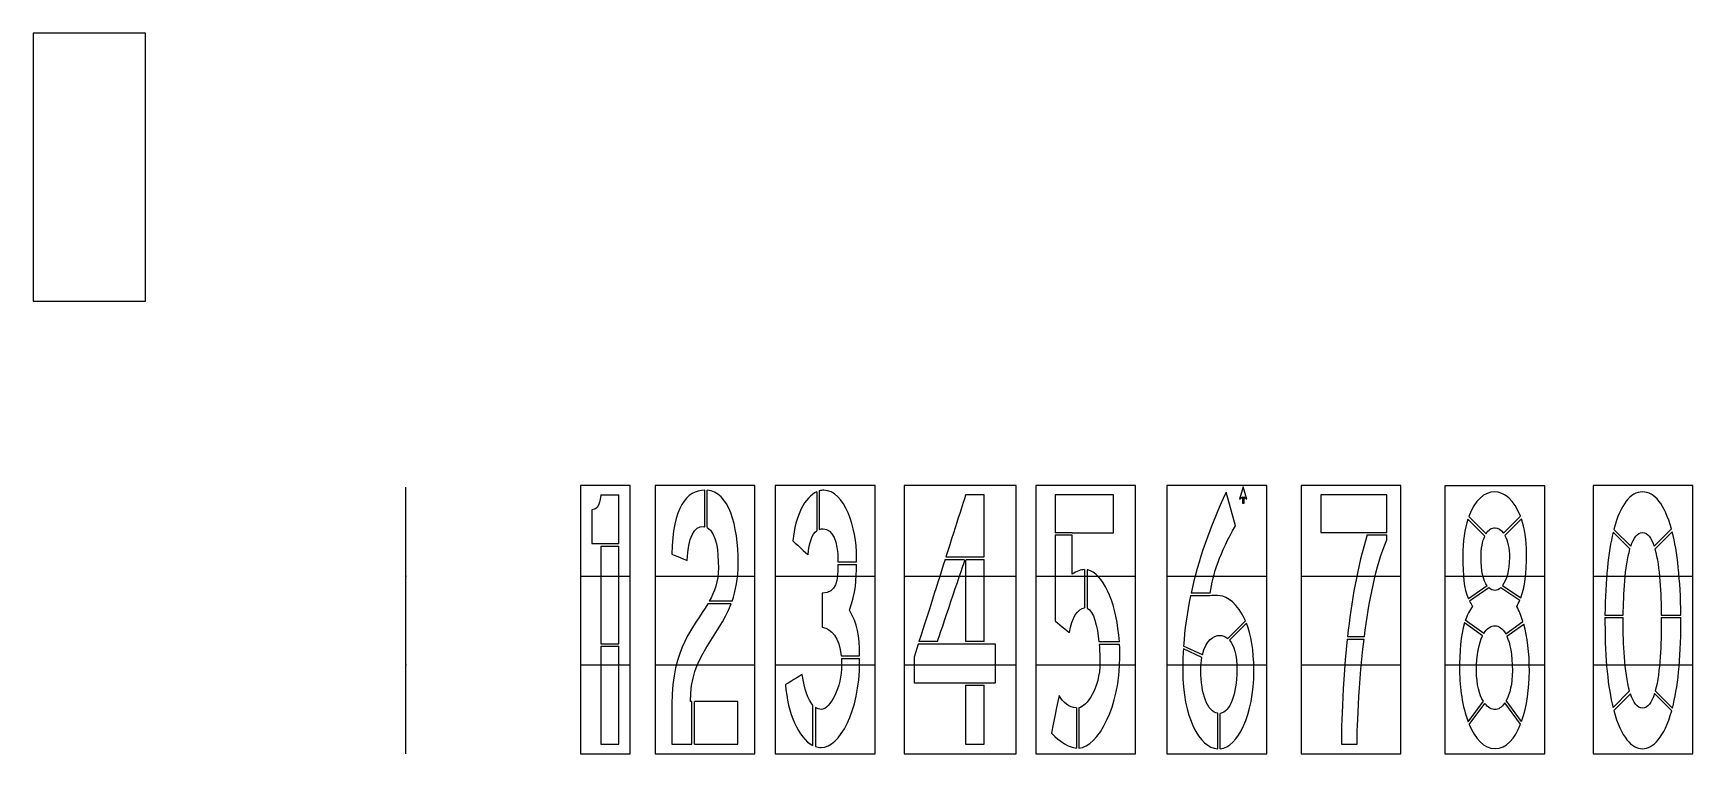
# Model space of a CAD drawing. Header units: millimetres. Extents: x -9329 to 17295, y 40 to 11598.
import ezdxf

# ---------------------------------------------------------------- set-up
doc = ezdxf.new("R2010")
doc.units = ezdxf.units.MM
doc.header["$MEASUREMENT"] = 0
doc.layers.add('PIEZA', color=7, linetype='Continuous')

msp = doc.modelspace()

# ---------------------------------------------------------------- linework, layer by layer
at = {"layer": 'PIEZA'}
for p, q in [((-3352, 41), (-3352, 4315)), ((1443, 3682), (1443, 4270)), ((1483, 3668), (1483, 4269)), ((-224, 4194), (65, 4194)), ((3242, 4243), (3242, 3619)), ((3282, 4257), (3282, 3640)), ((13959, 3532), (13687, 3804)), ((13978, 3569), (13701, 3846)), ((14257, 3577), (14530, 3851)), ((14278, 3542), (14545, 3809)), ((7339, 3587), (7065, 3587)), ((7339, 3547), (7065, 3547)), ((12071, 3551), (12384, 3551)), ((12084, 3591), (12384, 3591)), ((16017, 3595), (16286, 3326)), ((16029, 3640), (16300, 3369)), ((16953, 3646), (16675, 3368)), ((16965, 3601), (16688, 3324)), ((-225, 3413), (65, 3413)), ((-225, 3373), (65, 3373)), ((5312, 3198), (5925, 3198)), ((3581, 3118), (3881, 3118)), ((3581, 3078), (3880, 3078)), ((5300, 3158), (5600, 3158)), ((5600, 3158), (5614, 3138)), ((5645, 3158), (5625, 3138)), ((5645, 3158), (5925, 3158)), ((7537, 2995), (7537, 2379)), ((7577, 2993), (7577, 2374)), ((-550, 2890), (250, 2890)), ((648, 2890), (2248, 2890)), ((2576, 2890), (4176, 2890)), ((4642, 2890), (6442, 2890)), ((6754, 2890), (8354, 2890)), ((8859, 2890), (10459, 2890)), ((11013, 2890), (12613, 2890)), ((13319, 2890), (14919, 2890)), ((13997, 2732), (13696, 2525)), ((14023, 2701), (13714, 2489)), ((14217, 2709), (14518, 2502)), ((14242, 2740), (14534, 2540)), ((15695, 2890), (17295, 2890)), ((1867, 2445), (1493, 2445)), ((1882, 2486), (1516, 2486)), ((9548, 2576), (9237, 2576)), ((9553, 2616), (9246, 2616)), ((9836, 1889), (10119, 2173)), ((9864, 1861), (10136, 2133)), ((13921, 1934), (13632, 2141)), ((13941, 1969), (13645, 2181)), ((14293, 1962), (14570, 2161)), ((15886, 2266), (16179, 2266)), ((15886, 2226), (16179, 2226)), ((16789, 2266), (17103, 2266)), ((16789, 2226), (17104, 2226)), ((11752, 1881), (12022, 1881)), ((11756, 1921), (12027, 1921)), ((14311, 1926), (14583, 2120)), ((-225, 1805), (65, 1805)), ((-225, 1765), (65, 1765)), ((3633, 1610), (3928, 1610)), ((4868, 1799), (4802, 1590)), ((5925, 1799), (4868, 1799)), ((5177, 1839), (4881, 1839)), ((5925, 1839), (5625, 1839)), ((8095, 1836), (7767, 1836)), ((8098, 1796), (7771, 1796)), ((9420, 1587), (9122, 1722)), ((9428, 1627), (9125, 1765)), ((-550, 1466), (250, 1466)), ((648, 1466), (2248, 1466)), ((2576, 1466), (4176, 1466)), ((3636, 1570), (3929, 1570)), ((4642, 1466), (6442, 1466)), ((6754, 1466), (8354, 1466)), ((8859, 1466), (10459, 1466)), ((11013, 1466), (12613, 1466)), ((13319, 1466), (14919, 1466)), ((15695, 1466), (17295, 1466)), ((5629, 1181), (5925, 1181)), ((5629, 1141), (5925, 1141)), ((1239, 196), (1239, 877)), ((1279, 196), (1279, 877)), ((3179, 173), (3179, 822)), ((13691, 554), (13935, 883)), ((13708, 510), (13959, 849)), ((14531, 515), (14278, 856)), ((14548, 560), (14301, 893)), ((16015, 781), (16281, 1048)), ((16027, 736), (16295, 1004)), ((16680, 1006), (16956, 730)), ((16693, 1049), (16968, 774)), ((3219, 785), (3219, 157)), ((7407, 776), (7407, 132)), ((7447, 777), (7447, 132)), ((9674, 120), (9674, 690)), ((9714, 120), (9714, 689)), ((11657, 195), (11908, 195))]:
    msp.add_line(p, q, dxfattribs=at)
for points in [[(-9329, 7298), (-7529, 7298), (-7529, 11598), (-9329, 11598)], [(-550, 41), (250, 41), (250, 4341), (-550, 4341)], [(648, 41), (2248, 41), (2248, 4341), (648, 4341)], [(2576, 41), (4176, 41), (4176, 4341), (2576, 4341)], [(4642, 41), (6442, 41), (6442, 4341), (4642, 4341)], [(6754, 41), (8354, 41), (8354, 4341), (6754, 4341)], [(8859, 41), (10459, 41), (10459, 4341), (8859, 4341)], [(10084, 4324), (10024, 4127), (10071, 4164), (10071, 4059), (10084, 4059), (10096, 4059), (10096, 4164), (10143, 4127)], [(11013, 41), (12613, 41), (12613, 4341), (11013, 4341)], [(13319, 40), (14919, 40), (14919, 4340), (13319, 4340)], [(15695, 41), (17295, 41), (17295, 4341), (15695, 4341)]]:
    msp.add_lwpolyline(points, close=True, dxfattribs=at)
for points in [[(1443, 4270), (1153, 4263), (928, 4001), (918, 3243)], [(65, 3413), (65, 3873), (65, 4194), (65, 4194)], [(3242, 4243), (3052, 4159), (2895, 3861), (2859, 3456)], [(5925, 3198), (5925, 3722), (5925, 4194), (5925, 4194)], [(8002, 4194), (8002, 4194), (7065, 4194), (7065, 4194)], [(12384, 4194), (12384, 4194), (11326, 4194), (11326, 4194)], [(12384, 3591), (12384, 3795), (12384, 4194), (12384, 4194)], [(14530, 3851), (14430, 4111), (14267, 4241), (14113, 4241)], [(16488, 4241), (16294, 4241), (16135, 4042), (16029, 3640)], [(16953, 3646), (16844, 4044), (16681, 4241), (16488, 4241)], [(13687, 3804), (13636, 3647), (13606, 3448), (13606, 3207)], [(7065, 3547), (7065, 2954), (7065, 2169), (7065, 2169)], [(9553, 2616), (9597, 2927), (9710, 3269), (9957, 3698)], [(12071, 3551), (11914, 3058), (11817, 2468), (11756, 1921)], [(12027, 1921), (12097, 2473), (12208, 3050), (12384, 3474)], [(13978, 3569), (14017, 3633), (14067, 3667), (14122, 3667)], [(14122, 3667), (14170, 3667), (14218, 3635), (14257, 3577)], [(14278, 3542), (14323, 3458), (14353, 3336), (14353, 3189)], [(16017, 3595), (15938, 3273), (15892, 2831), (15886, 2266)], [(16300, 3369), (16344, 3503), (16405, 3589), (16488, 3589)], [(17103, 2266), (17097, 2834), (17047, 3279), (16965, 3601)], [(-225, 3373), (-225, 3201), (-225, 2503), (-225, 1805)], [(65, 1805), (65, 2343), (65, 2921), (65, 3373)], [(14534, 2540), (14604, 2722), (14627, 2927), (14627, 3248)], [(16179, 2266), (16183, 2593), (16204, 3044), (16286, 3326)], [(16688, 3324), (16767, 3042), (16786, 2592), (16789, 2266)], [(1882, 2486), (1942, 2656), (1981, 2853), (1981, 3099)], [(3581, 3078), (3580, 2821), (3563, 2616), (3328, 2616)], [(5300, 3158), (5147, 2676), (4977, 2143), (4881, 1839)], [(5177, 1839), (5235, 2012), (5551, 2950), (5614, 3138)], [(5625, 3138), (5625, 2950), (5625, 2012), (5625, 1839)], [(5925, 1839), (5925, 1998), (5925, 2602), (5925, 3158)], [(7537, 2995), (7480, 2994), (7413, 2972), (7339, 2920)], [(8095, 1836), (8055, 2421), (7871, 2864), (7630, 2977)], [(14217, 2709), (14185, 2677), (14152, 2660), (14122, 2660)], [(1493, 2445), (1273, 2076), (918, 1748), (918, 834)], [(9237, 2576), (9180, 2304), (9143, 2035), (9125, 1765)], [(9713, 2576), (9656, 2583), (9582, 2584), (9548, 2576)], [(10119, 2173), (9998, 2457), (9822, 2561), (9713, 2576)], [(13714, 2489), (13728, 2460), (13745, 2432), (13763, 2404)], [(14471, 2404), (14488, 2437), (14504, 2469), (14518, 2502)], [(14570, 2161), (14543, 2248), (14510, 2329), (14471, 2404)], [(3928, 1610), (3925, 1949), (3896, 2121), (3767, 2342)], [(7577, 2374), (7687, 2334), (7743, 2081), (7767, 1836)], [(15886, 2226), (15886, 2200), (15886, 2173), (15886, 2146)], [(16281, 1048), (16196, 1349), (16178, 1833), (16178, 2146)], [(3328, 2072), (3483, 2043), (3604, 1905), (3633, 1610)], [(9428, 1627), (9481, 1862), (9608, 1940), (9705, 1940)], [(11752, 1881), (11654, 973), (11657, 195), (11657, 195)], [(13941, 1969), (13991, 2052), (14054, 2093), (14122, 2093)], [(-225, 1765), (-225, 973), (-224, 194), (-224, 194)], [(7771, 1796), (7780, 1693), (7784, 1593), (7784, 1515)], [(3636, 1570), (3638, 1537), (3640, 1503), (3640, 1467)], [(9674, 690), (9510, 713), (9400, 1002), (9404, 1378)], [(13935, 883), (13872, 985), (13825, 1145), (13825, 1370)], [(3179, 822), (3102, 909), (3042, 1075), (3008, 1312)], [(5629, 1141), (5629, 956), (5629, 194), (5629, 194)], [(1239, 877), (1223, 877), (1214, 877), (1214, 877)], [(1976, 877), (1976, 877), (1464, 877), (1279, 877)], [(7407, 776), (7281, 784), (7202, 860), (7128, 976)], [(14122, 749), (14069, 749), (14010, 781), (13959, 849)], [(14278, 856), (14229, 784), (14172, 749), (14122, 749)], [(16488, 774), (16403, 774), (16340, 865), (16295, 1004)], [(16680, 1006), (16636, 865), (16574, 774), (16488, 774)], [(16027, 736), (16143, 303), (16316, 122), (16488, 122)], [(1279, 196), (1586, 196), (1976, 196), (1976, 196)], [(3219, 157), (3249, 147), (3281, 141), (3313, 141)]]:
    msp.add_open_spline(points, degree=3, dxfattribs=at)
for points, knots in [([(1981, 3099), (1981, 3099), (1981, 3712), (1826, 4242), (1483, 4269)], [0.16666667, 0.16666667, 0.16666667, 0.16666667, 0.16666668, 0.24781801, 0.24781801, 0.24781801, 0.24781801]), ([(3881, 3118), (3881, 3145), (3881, 3173), (3881, 3201), (3881, 3201), (3881, 3652), (3692, 4267), (3352, 4267), (3352, 4267), (3328, 4267), (3305, 4263), (3282, 4257)], [0.49376732, 0.49376732, 0.49376732, 0.49376732, 0.5, 0.5, 0.5, 0.50000001, 0.5625, 0.5625, 0.5625, 0.56250001, 0.56865731, 0.56865731, 0.56865731, 0.56865731]), ([(-224, 4194), (-224, 4194), (-224, 4194), (-224, 3954), (-366, 3954)], [0.125, 0.125, 0.125, 0.125, 0.125, 0.25, 0.25, 0.25, 0.25]), ([(5629, 4194), (5629, 4194), (5629, 4194), (5482, 3732), (5312, 3198)], [0.16666667, 0.16666667, 0.16666667, 0.16666667, 0.16666668, 0.20174854, 0.20174854, 0.20174854, 0.20174854]), ([(5925, 4194), (5925, 4194), (5925, 4194), (5629, 4194), (5629, 4194)], [0.08333333, 0.08333333, 0.08333333, 0.08333333, 0.08333334, 0.16666667, 0.16666667, 0.16666667, 0.16666667]), ([(7065, 4194), (7065, 4194), (7065, 4194), (7065, 3927), (7065, 3587)], [0.0625, 0.0625, 0.0625, 0.0625, 0.06250001, 0.08518764, 0.08518764, 0.08518764, 0.08518764]), ([(8002, 3587), (8002, 3587), (8002, 3587), (8002, 4194), (8002, 4194)], [0.875, 0.875, 0.875, 0.875, 0.875, 1, 1, 1, 1]), ([(9809, 4238), (9809, 4238), (9545, 3675), (9359, 3141), (9246, 2616)], [0.375, 0.375, 0.375, 0.375, 0.37500001, 0.44482973, 0.44482973, 0.44482973, 0.44482973]), ([(9957, 3698), (9957, 3698), (9957, 3698), (9809, 4238), (9809, 4238)], [0.25, 0.25, 0.25, 0.25, 0.25, 0.375, 0.375, 0.375, 0.375]), ([(11326, 4194), (11326, 4194), (11326, 4194), (11326, 3591), (11326, 3591)], [0.125, 0.125, 0.125, 0.125, 0.125, 0.25, 0.25, 0.25, 0.25]), ([(14113, 4241), (14113, 4241), (13955, 4241), (13798, 4111), (13701, 3846)], [0.22222222, 0.22222222, 0.22222222, 0.22222222, 0.22222223, 0.29110229, 0.29110229, 0.29110229, 0.29110229]), ([(-366, 3954), (-366, 3954), (-366, 3954), (-366, 3413), (-366, 3413)], [0.25, 0.25, 0.25, 0.25, 0.25, 0.375, 0.375, 0.375, 0.375]), ([(14627, 3248), (14627, 3248), (14627, 3473), (14596, 3661), (14545, 3809)], [0.11111111, 0.11111111, 0.11111111, 0.11111111, 0.11111112, 0.14894617, 0.14894617, 0.14894617, 0.14894617]), ([(1161, 3141), (1161, 3141), (1184, 3497), (1263, 3706), (1432, 3684)], [0.41666667, 0.41666667, 0.41666667, 0.41666667, 0.41666668, 0.5, 0.5, 0.5, 0.5]), ([(1432, 3684), (1432, 3684), (1436, 3683), (1439, 3683), (1443, 3682)], [0.5, 0.5, 0.5, 0.5, 0.50000001, 0.501474518, 0.501474518, 0.501474518, 0.501474518]), ([(1483, 3668), (1637, 3592), (1663, 3271), (1663, 3025), (1663, 3025), (1663, 2805), (1602, 2640), (1516, 2486)], [0.5076149, 0.5076149, 0.5076149, 0.5076149, 0.58333333, 0.58333333, 0.58333333, 0.58333334, 0.60708143, 0.60708143, 0.60708143, 0.60708143]), ([(3101, 3230), (3101, 3230), (3122, 3432), (3164, 3563), (3242, 3619)], [0.6875, 0.6875, 0.6875, 0.6875, 0.68750001, 0.7332528, 0.7332528, 0.7332528, 0.7332528]), ([(3282, 3640), (3301, 3646), (3322, 3650), (3344, 3650), (3344, 3650), (3494, 3650), (3581, 3438), (3581, 3149), (3581, 3149), (3581, 3139), (3581, 3128), (3581, 3118)], [0.74048124, 0.74048124, 0.74048124, 0.74048124, 0.75, 0.75, 0.75, 0.75000001, 0.8125, 0.8125, 0.8125, 0.81250001, 0.81476858, 0.81476858, 0.81476858, 0.81476858]), ([(7339, 3587), (7339, 3587), (7339, 3587), (8002, 3587), (8002, 3587)], [0.8125, 0.8125, 0.8125, 0.8125, 0.81250001, 0.875, 0.875, 0.875, 0.875]), ([(7339, 2920), (7339, 2920), (7339, 2920), (7339, 3403), (7339, 3547)], [0.75, 0.75, 0.75, 0.75, 0.75000001, 0.80318437, 0.80318437, 0.80318437, 0.80318437]), ([(11326, 3591), (11326, 3591), (11326, 3591), (12084, 3591), (12084, 3591)], [0.25, 0.25, 0.25, 0.25, 0.25, 0.375, 0.375, 0.375, 0.375]), ([(12384, 3474), (12384, 3474), (12384, 3474), (12384, 3504), (12384, 3551)], [0.75, 0.75, 0.75, 0.75, 0.75000001, 0.80096801, 0.80096801, 0.80096801, 0.80096801]), ([(13997, 2732), (13932, 2820), (13897, 2983), (13897, 3189), (13897, 3189), (13897, 3335), (13921, 3451), (13959, 3532)], [0.4687834, 0.4687834, 0.4687834, 0.4687834, 0.6, 0.6, 0.6, 0.6, 0.7922492, 0.7922492, 0.7922492, 0.7922492]), ([(16488, 3589), (16488, 3589), (16571, 3589), (16631, 3502), (16675, 3368)], [0.4, 0.4, 0.4, 0.4, 0.40000001, 0.46021732, 0.46021732, 0.46021732, 0.46021732]), ([(-366, 3413), (-366, 3413), (-366, 3413), (-225, 3413), (-225, 3413)], [0.375, 0.375, 0.375, 0.375, 0.375, 0.5, 0.5, 0.5, 0.5]), ([(918, 3243), (918, 3243), (918, 3243), (1161, 3141), (1161, 3141)], [0.33333333, 0.33333333, 0.33333333, 0.33333333, 0.33333334, 0.41666667, 0.41666667, 0.41666667, 0.41666667]), ([(2859, 3456), (2859, 3456), (2859, 3456), (3101, 3230), (3101, 3230)], [0.625, 0.625, 0.625, 0.625, 0.62500001, 0.6875, 0.6875, 0.6875, 0.6875]), ([(13606, 3207), (13606, 3207), (13606, 2889), (13618, 2699), (13696, 2525)], [0.33333333, 0.33333333, 0.33333333, 0.33333333, 0.33333334, 0.42333741, 0.42333741, 0.42333741, 0.42333741]), ([(3767, 2342), (3767, 2342), (3866, 2618), (3879, 2845), (3880, 3078)], [0.4375, 0.4375, 0.4375, 0.4375, 0.43750001, 0.49072679, 0.49072679, 0.49072679, 0.49072679]), ([(7630, 2977), (7630, 2977), (7614, 2984), (7597, 2990), (7577, 2993)], [0.6875, 0.6875, 0.6875, 0.6875, 0.68750001, 0.7020079, 0.7020079, 0.7020079, 0.7020079]), ([(14353, 3189), (14353, 3189), (14353, 2977), (14304, 2825), (14242, 2740)], [0.2, 0.2, 0.2, 0.2, 0.2, 0.3233132, 0.3233132, 0.3233132, 0.3233132]), ([(14122, 2660), (14122, 2660), (14085, 2660), (14052, 2675), (14023, 2701)], [0.4, 0.4, 0.4, 0.4, 0.40000001, 0.45175511, 0.45175511, 0.45175511, 0.45175511]), ([(1214, 877), (1214, 877), (1214, 1625), (1654, 1886), (1867, 2445)], [0.08333333, 0.08333333, 0.08333333, 0.08333333, 0.08333334, 0.1464599, 0.1464599, 0.1464599, 0.1464599]), ([(3328, 2616), (3328, 2616), (3328, 2616), (3328, 2072), (3328, 2072)], [0.875, 0.875, 0.875, 0.875, 0.875, 1, 1, 1, 1]), ([(13763, 2404), (13763, 2404), (13713, 2340), (13675, 2265), (13645, 2181)], [0.44444444, 0.44444444, 0.44444444, 0.44444444, 0.44444445, 0.47623048, 0.47623048, 0.47623048, 0.47623048]), ([(7065, 2169), (7065, 2169), (7065, 2169), (7296, 1986), (7296, 1986)], [0.125, 0.125, 0.125, 0.125, 0.12500001, 0.1875, 0.1875, 0.1875, 0.1875]), ([(7296, 1986), (7296, 1986), (7322, 2221), (7438, 2371), (7537, 2379)], [0.1875, 0.1875, 0.1875, 0.1875, 0.18750001, 0.24812276, 0.24812276, 0.24812276, 0.24812276]), ([(9714, 121), (9992, 152), (10253, 649), (10253, 1378), (10253, 1378), (10253, 1708), (10205, 1953), (10136, 2133)], [0.6289349, 0.6289349, 0.6289349, 0.6289349, 0.75, 0.75, 0.75, 0.75, 0.840874, 0.840874, 0.840874, 0.840874]), ([(13632, 2141), (13569, 1936), (13553, 1678), (13553, 1374), (13553, 1374), (13553, 1101), (13600, 795), (13691, 554)], [0.4811457, 0.4811457, 0.4811457, 0.4811457, 0.5555556, 0.5555556, 0.5555556, 0.5555556, 0.6100341, 0.6100341, 0.6100341, 0.6100341]), ([(15886, 2146), (15886, 2146), (15886, 1546), (15935, 1100), (16015, 781)], [0.2, 0.2, 0.2, 0.2, 0.20000001, 0.28127973, 0.28127973, 0.28127973, 0.28127973]), ([(16178, 2146), (16178, 2146), (16178, 2171), (16178, 2198), (16179, 2226)], [0.2, 0.2, 0.2, 0.2, 0.20000001, 0.21054876, 0.21054876, 0.21054876, 0.21054876]), ([(16789, 2226), (16789, 2198), (16789, 2171), (16789, 2146), (16789, 2146), (16789, 1833), (16775, 1351), (16693, 1049)], [0.5894512, 0.5894512, 0.5894512, 0.5894512, 0.6, 0.6, 0.6, 0.6, 0.8587317, 0.8587317, 0.8587317, 0.8587317]), ([(16968, 774), (17051, 1094), (17104, 1542), (17104, 2146), (17104, 2146), (17104, 2173), (17104, 2200), (17104, 2226)], [0.51814077, 0.51814077, 0.51814077, 0.51814077, 0.6, 0.6, 0.6, 0.60000001, 0.60776823, 0.60776823, 0.60776823, 0.60776823]), ([(9705, 1940), (9705, 1940), (9749, 1940), (9795, 1925), (9836, 1889)], [0.4, 0.4, 0.4, 0.4, 0.40000001, 0.46722345, 0.46722345, 0.46722345, 0.46722345]), ([(11908, 195), (11908, 195), (11908, 195), (11913, 1001), (12022, 1881)], [0.625, 0.625, 0.625, 0.625, 0.62500001, 0.70119228, 0.70119228, 0.70119228, 0.70119228]), ([(13825, 1370), (13825, 1370), (13825, 1629), (13863, 1815), (13921, 1934)], [0.2, 0.2, 0.2, 0.2, 0.2, 0.3050997, 0.3050997, 0.3050997, 0.3050997]), ([(14122, 2093), (14122, 2093), (14178, 2093), (14241, 2054), (14293, 1962)], [0.4, 0.4, 0.4, 0.4, 0.40000001, 0.49102862, 0.49102862, 0.49102862, 0.49102862]), ([(14311, 1926), (14363, 1813), (14400, 1635), (14400, 1374), (14400, 1374), (14400, 1156), (14358, 996), (14301, 893)], [0.5021324, 0.5021324, 0.5021324, 0.5021324, 0.6, 0.6, 0.6, 0.6, 0.8058352, 0.8058352, 0.8058352, 0.8058352]), ([(14548, 560), (14633, 799), (14673, 1099), (14673, 1363), (14673, 1363), (14673, 1664), (14643, 1911), (14583, 2120)], [0.723802, 0.723802, 0.723802, 0.723802, 0.7777778, 0.7777778, 0.7777778, 0.7777778, 0.9268224, 0.9268224, 0.9268224, 0.9268224]), ([(64, 194), (64, 194), (64, 194), (64, 927), (65, 1765)], [0.75, 0.75, 0.75, 0.75, 0.75, 0.8570149, 0.8570149, 0.8570149, 0.8570149]), ([(6111, 1799), (6111, 1799), (6111, 1799), (5925, 1799), (5925, 1799)], [0.8333333, 0.8333333, 0.8333333, 0.8333333, 0.8333333, 1, 1, 1, 1]), ([(6111, 1181), (6111, 1181), (6111, 1181), (6111, 1799), (6111, 1799)], [0.75, 0.75, 0.75, 0.75, 0.75000001, 0.83333333, 0.83333333, 0.83333333, 0.83333333]), ([(7447, 132), (7756, 156), (8104, 793), (8104, 1596), (8104, 1596), (8104, 1664), (8102, 1731), (8098, 1796)], [0.56372122, 0.56372122, 0.56372122, 0.56372122, 0.625, 0.625, 0.625, 0.62500001, 0.6310848, 0.6310848, 0.6310848, 0.6310848]), ([(9122, 1722), (9116, 1608), (9112, 1493), (9112, 1378), (9112, 1378), (9112, 636), (9378, 134), (9674, 120)], [0.4846572, 0.4846572, 0.4846572, 0.4846572, 0.5, 0.5, 0.5, 0.5, 0.6232065, 0.6232065, 0.6232065, 0.6232065]), ([(9864, 1861), (9932, 1780), (9981, 1631), (9981, 1378), (9981, 1378), (9981, 998), (9868, 711), (9714, 689)], [0.4828979, 0.4828979, 0.4828979, 0.4828979, 0.6, 0.6, 0.6, 0.6, 0.9847794, 0.9847794, 0.9847794, 0.9847794]), ([(3313, 141), (3313, 141), (3602, 141), (3929, 713), (3929, 1519)], [0.3125, 0.3125, 0.3125, 0.3125, 0.31250001, 0.375, 0.375, 0.375, 0.375]), ([(3640, 1467), (3640, 1467), (3640, 1108), (3454, 753), (3314, 753)], [0.0625, 0.0625, 0.0625, 0.0625, 0.06250001, 0.125, 0.125, 0.125, 0.125]), ([(3929, 1519), (3929, 1519), (3929, 1536), (3929, 1553), (3929, 1570)], [0.375, 0.375, 0.375, 0.375, 0.37500001, 0.377719787, 0.377719787, 0.377719787, 0.377719787]), ([(4802, 1590), (4802, 1590), (4802, 1590), (4802, 1181), (4802, 1181)], [0.25, 0.25, 0.25, 0.25, 0.25000001, 0.33333333, 0.33333333, 0.33333333, 0.33333333]), ([(7784, 1515), (7784, 1515), (7784, 1071), (7566, 804), (7447, 777)], [0.3125, 0.3125, 0.3125, 0.3125, 0.31250001, 0.37178694, 0.37178694, 0.37178694, 0.37178694]), ([(9404, 1378), (9404, 1378), (9404, 1458), (9410, 1527), (9420, 1587)], [0.2, 0.2, 0.2, 0.2, 0.20000001, 0.23680398, 0.23680398, 0.23680398, 0.23680398]), ([(3008, 1312), (3008, 1312), (3008, 1312), (2739, 1149), (2739, 1149)], [0.1875, 0.1875, 0.1875, 0.1875, 0.18750001, 0.25, 0.25, 0.25, 0.25]), ([(2739, 1149), (2739, 1149), (2774, 697), (2944, 288), (3179, 173)], [0.25, 0.25, 0.25, 0.25, 0.25000001, 0.302893, 0.302893, 0.302893, 0.302893]), ([(4802, 1181), (4802, 1181), (4802, 1181), (5629, 1181), (5629, 1181)], [0.33333333, 0.33333333, 0.33333333, 0.33333333, 0.33333334, 0.41666667, 0.41666667, 0.41666667, 0.41666667]), ([(5925, 1181), (5925, 1181), (5925, 1181), (6111, 1181), (6111, 1181)], [0.66666667, 0.66666667, 0.66666667, 0.66666667, 0.66666668, 0.75, 0.75, 0.75, 0.75]), ([(5925, 194), (5925, 194), (5925, 194), (5925, 956), (5925, 1141)], [0.58333333, 0.58333333, 0.58333333, 0.58333333, 0.58333334, 0.65655604, 0.65655604, 0.65655604, 0.65655604]), ([(918, 834), (918, 834), (918, 834), (918, 196), (918, 196)], [0.66666667, 0.66666667, 0.66666667, 0.66666667, 0.66666668, 0.75, 0.75, 0.75, 0.75]), ([(1976, 196), (1976, 196), (1976, 196), (1976, 877), (1976, 877)], [0.8333333, 0.8333333, 0.8333333, 0.8333333, 0.8333333, 1, 1, 1, 1]), ([(7128, 976), (7128, 976), (7128, 976), (7006, 370), (7006, 370)], [0.4375, 0.4375, 0.4375, 0.4375, 0.43750001, 0.5, 0.5, 0.5, 0.5]), ([(3314, 753), (3314, 753), (3281, 753), (3249, 764), (3219, 785)], [0.125, 0.125, 0.125, 0.125, 0.12500001, 0.13982152, 0.13982152, 0.13982152, 0.13982152]), ([(16488, 122), (16488, 122), (16659, 122), (16836, 301), (16956, 730)], [0.4, 0.4, 0.4, 0.4, 0.4, 0.5142547, 0.5142547, 0.5142547, 0.5142547]), ([(7006, 370), (7006, 370), (7048, 328), (7231, 146), (7407, 132)], [0.5, 0.5, 0.5, 0.5, 0.50000001, 0.56004236, 0.56004236, 0.56004236, 0.56004236]), ([(13708, 510), (13803, 283), (13941, 123), (14122, 123), (14122, 123), (14306, 123), (14441, 286), (14531, 515)], [0.6133906, 0.6133906, 0.6133906, 0.6133906, 0.6666667, 0.6666667, 0.6666667, 0.6666667, 0.7203742, 0.7203742, 0.7203742, 0.7203742]), ([(-224, 194), (-224, 194), (-224, 194), (64, 194), (64, 194)], [0.625, 0.625, 0.625, 0.625, 0.625, 0.75, 0.75, 0.75, 0.75]), ([(918, 196), (918, 196), (918, 196), (1060, 196), (1239, 196)], [0.75, 0.75, 0.75, 0.75, 0.75000001, 0.7804808, 0.7804808, 0.7804808, 0.7804808]), ([(5629, 194), (5629, 194), (5629, 194), (5925, 194), (5925, 194)], [0.5, 0.5, 0.5, 0.5, 0.50000001, 0.58333333, 0.58333333, 0.58333333, 0.58333333])]:
    msp.add_open_spline(points, degree=3, knots=knots, dxfattribs=at)
for p in [(-3352, 2890), (-3352, 1466)]:
    msp.add_point(p, dxfattribs=at)

doc.saveas('drawing.dxf')
